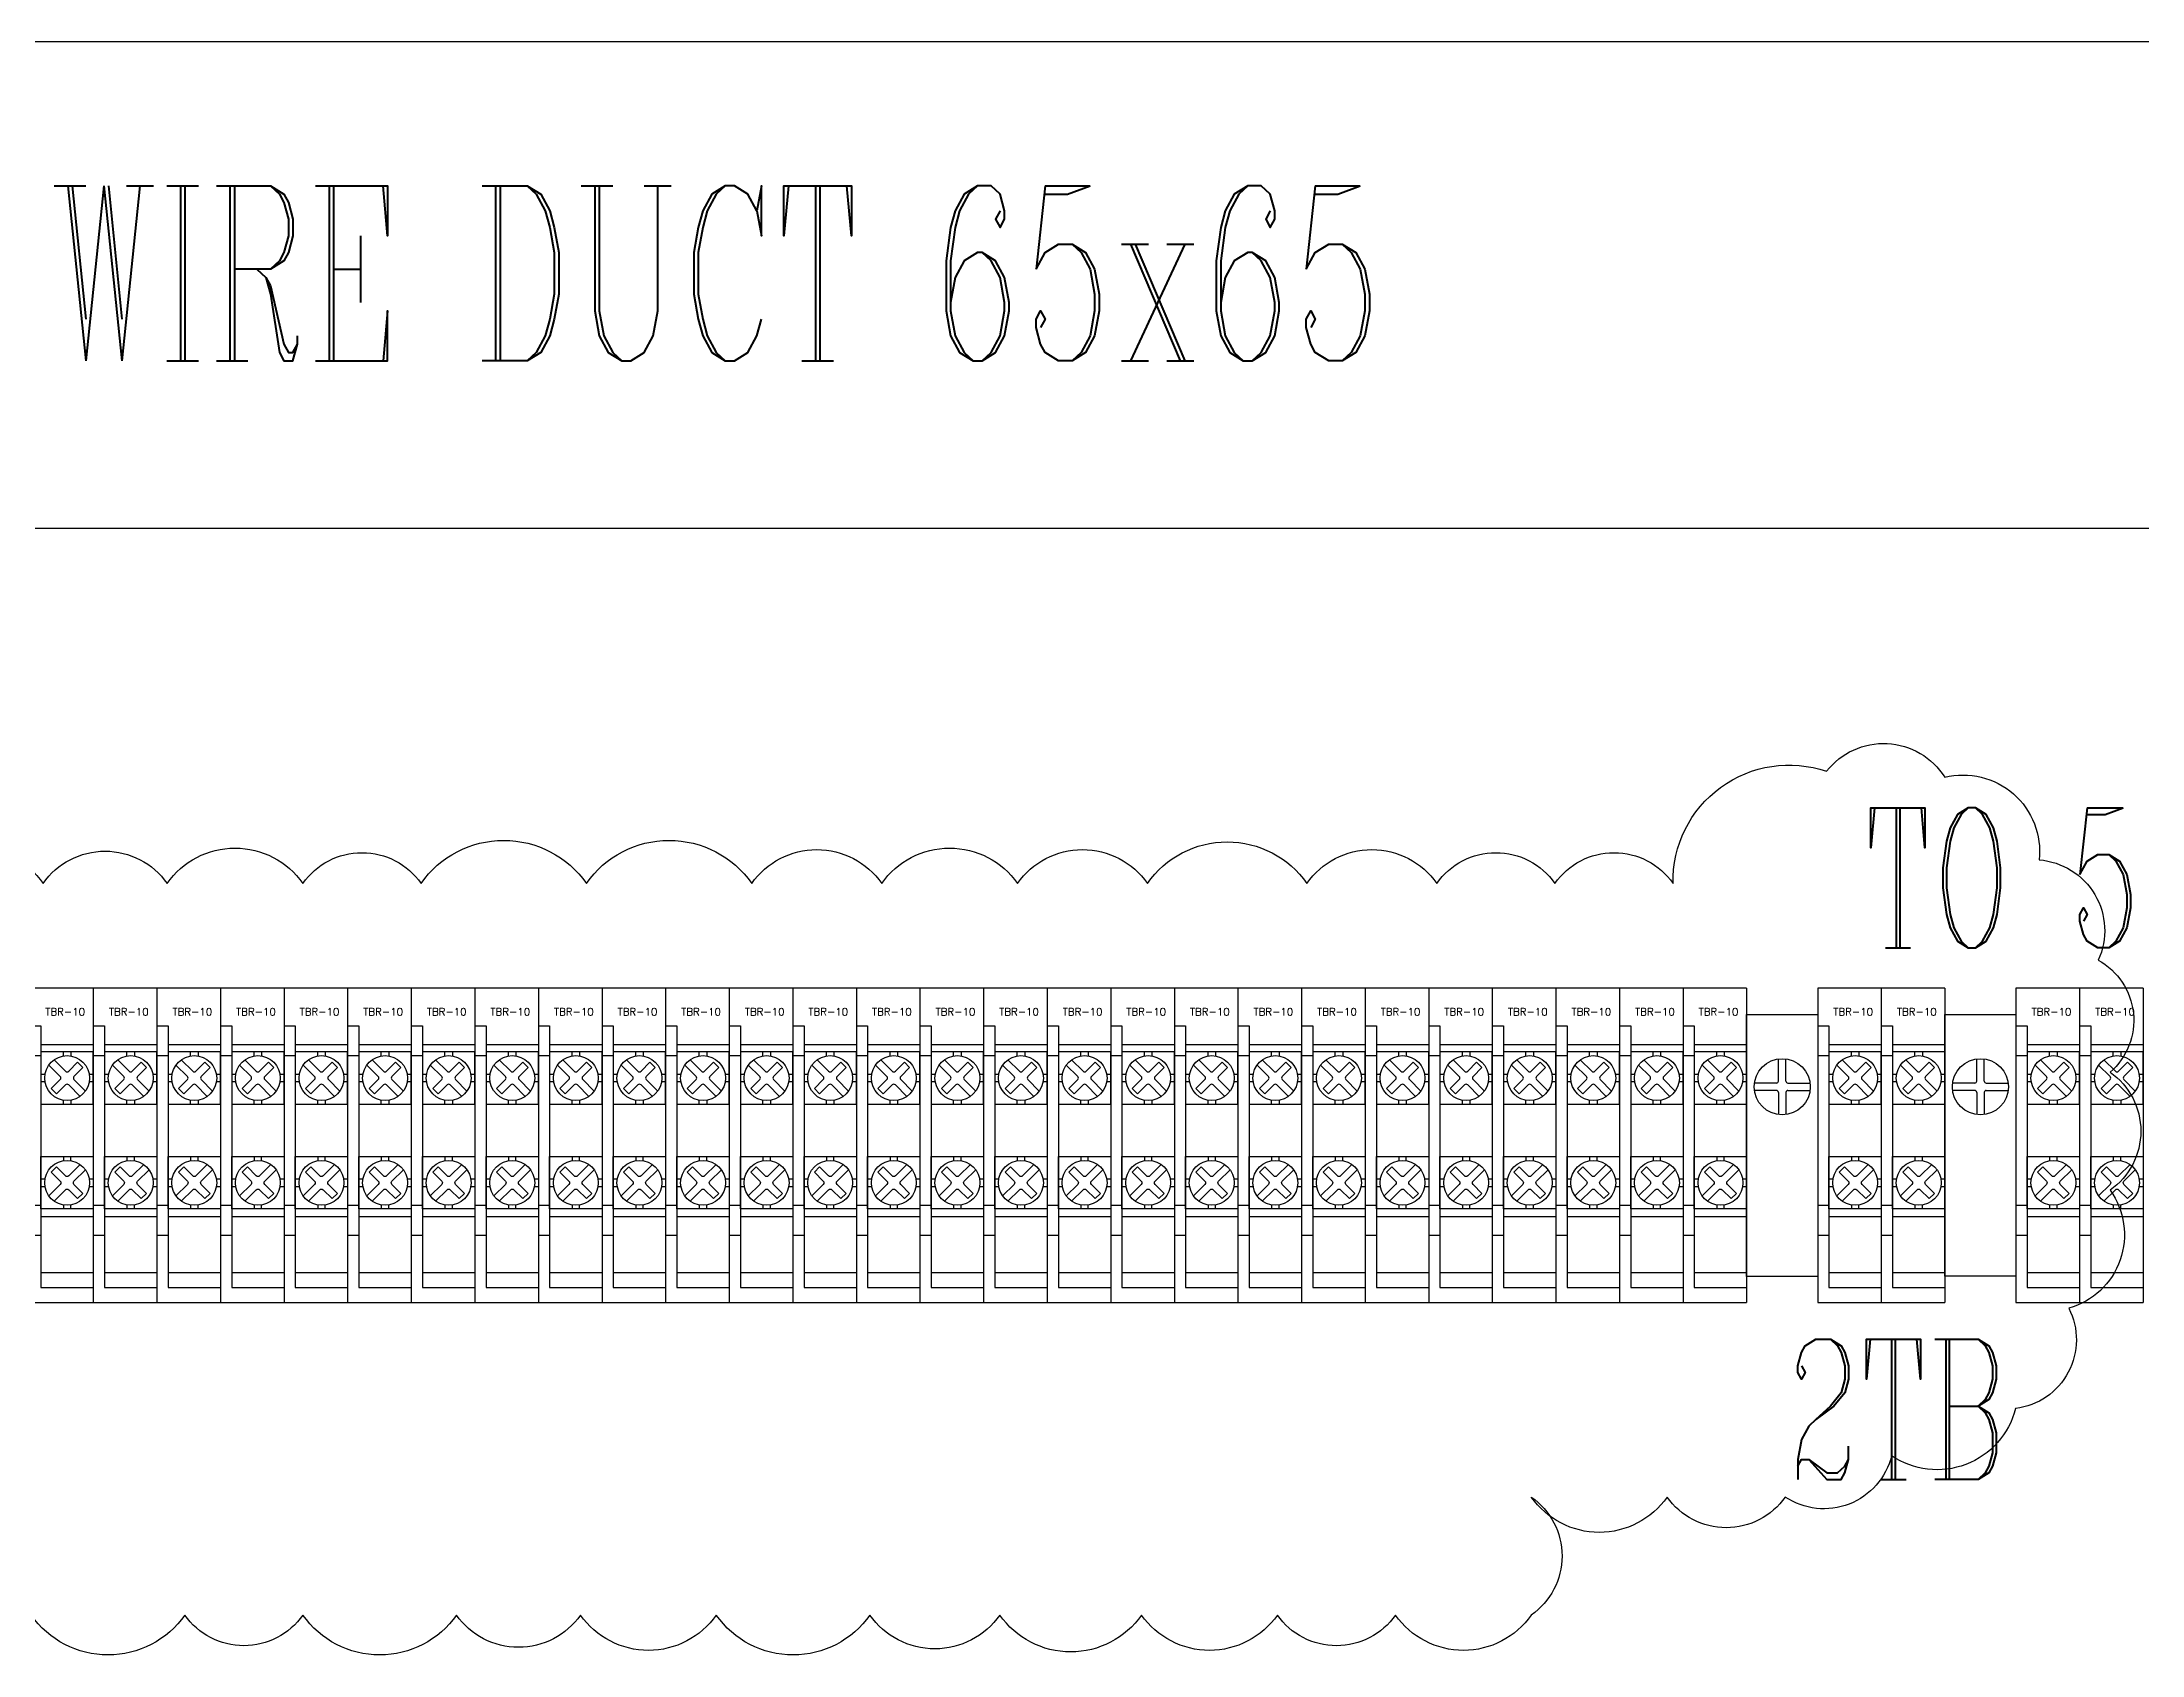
# Model space of a CAD drawing. Header units: millimetres. Extents: x 21506 to 58194, y 6783 to 13041.
# Drawn here: x 23881.6 to 24162.3, y 10940.9 to 11156.5 of the extents above; entities that cross this region are included whole.
import ezdxf
from ezdxf.enums import TextEntityAlignment as Align

# ---------------------------------------------------------------- set-up
doc = ezdxf.new("R2010")
doc.units = ezdxf.units.MM
doc.layers.add('TEXT', color=11, linetype='Continuous')
doc.styles.add('CHINA', font='ROMANC.SHX', dxfattribs={"width": 0.8, "bigfont": 'stsl.shx'})
doc.styles.add('文字-水平', font='txt.shx', dxfattribs={"bigfont": 'ccad.shx'})

# ---------------------------------------------------------------- blocks, each defined once
blk = doc.blocks.new('MLIBTB4A')
for p, q in [((8.5, 21), (0, 21)), ((0, 21), (0, -21)), ((8.5, 21), (8.5, -21)), ((0, 16), (1.5, 16)), ((1.5, 16), (1.5, -19)), ((0, 12), (1.5, 12)), ((1.5, 13.5), (8.5, 13.5)), ((0, -8), (1.5, -8)), ((1.5, -9.5), (8.5, -9.5)), ((0, -12), (1.5, -12)), ((1.5, -17), (8.5, -17)), ((1.5, -19), (8.5, -19)), ((8.5, -19), (8.5, -21)), ((0, -21), (8.5, -21))]:
    blk.add_line(p, q)
for points in [[(1.5, 5.5), (8.5, 5.5), (8.5, 12.5), (1.5, 12.5)], [(1.5, -1.5), (8.5, -1.5), (8.5, -8.5), (1.5, -8.5)]]:
    blk.add_lwpolyline(points, close=True)
for points in [[(3.26, 11.45), (4.79, 9.92, 0.414214), (5.21, 9.92), (6.41, 11.12), (7.12, 10.41), (5.92, 9.21, 0.414214), (5.92, 8.79), (7.45, 7.26)], [(6.74, 6.55), (5.21, 8.08, 0.414214), (4.79, 8.08), (3.59, 6.88), (2.88, 7.59), (4.08, 8.79, 0.414214), (4.08, 9.21), (2.55, 10.74)], [(6.74, -2.55), (5.21, -4.08, -0.414214), (4.79, -4.08), (3.59, -2.88), (2.88, -3.59), (4.08, -4.79, -0.414214), (4.08, -5.21), (2.55, -6.74)], [(3.26, -7.45), (4.79, -5.92, -0.414214), (5.21, -5.92), (6.41, -7.12), (7.12, -6.41), (5.92, -5.21, -0.414214), (5.92, -4.79), (7.45, -3.26)]]:
    blk.add_lwpolyline(points, format="xyb")
for points in [[(4.5, 11.96), (4.5, 12.5)], [(5.5, 12.5), (5.5, 11.96)], [(1.5, 9.5), (2.04, 9.5)], [(2.04, 8.5), (1.5, 8.5)], [(7.96, 9.5), (8.5, 9.5)], [(8.5, 8.5), (7.96, 8.5)], [(4.5, 5.5), (4.5, 6.04)], [(5.5, 6.04), (5.5, 5.5)], [(4.5, -1.5), (4.5, -2.04)], [(5.5, -2.04), (5.5, -1.5)], [(2.04, -4.5), (1.5, -4.5)], [(1.5, -5.5), (2.04, -5.5)], [(8.5, -4.5), (7.96, -4.5)], [(7.96, -5.5), (8.5, -5.5)], [(4.5, -7.96), (4.5, -8.5)], [(5.5, -8.5), (5.5, -7.96)]]:
    blk.add_lwpolyline(points)
for centre in [(5, 9), (5, -5)]:
    blk.add_circle(centre, 3)
at = {"style": '文字-水平'}
blk.add_text('TBR-10', height=1, dxfattribs=at).set_placement((2.08, 17.36))
blk = doc.blocks.new('MLIBTB1C')
at = {"color": 1}
for p, q in [((4.25, 8.59), (4.25, 11.55)), ((4.25, 8.59), (4.25, 11.55)), ((5.25, 8.59), (5.25, 11.55)), ((5.25, 8.59), (5.25, 11.55)), ((4, 8.34), (1.03, 8.34)), ((4, 8.34), (1.03, 8.34)), ((4, 7.34), (1.03, 7.34)), ((4, 7.34), (1.03, 7.34)), ((4.25, 7.09), (4.25, 4.12)), ((4.25, 7.09), (4.25, 4.12)), ((5.25, 7.09), (5.25, 4.12)), ((5.25, 7.09), (5.25, 4.12)), ((5.5, 8.34), (8.47, 8.34)), ((5.5, 8.34), (8.47, 8.34)), ((5.5, 7.34), (8.47, 7.34)), ((5.5, 7.34), (8.47, 7.34))]:
    blk.add_line(p, q, dxfattribs=at)
blk.add_lwpolyline([(9.5, 17.5), (9.5, -17.5), (0, -17.5), (0, 17.5)], close=True, dxfattribs=at)
blk.add_lwpolyline([(9.5, 17.5), (9.5, -17.5), (0, -17.5), (0, 17.5)], close=True, dxfattribs=at)
blk.add_circle((4.75, 7.84), 3.75, dxfattribs=at)
blk.add_circle((4.75, 7.84), 3.75, dxfattribs=at)
for centre, start, end in [((4, 8.59), 270, 0), ((4, 8.59), 270, 0), ((5.5, 8.59), 180, 270), ((5.5, 8.59), 180, 270), ((4, 7.09), 0, 90), ((4, 7.09), 0, 90), ((5.5, 7.09), 90, 180), ((5.5, 7.09), 90, 180)]:
    blk.add_arc(centre, 0.25, start, end, dxfattribs=at)

msp = doc.modelspace()

# ---------------------------------------------------------------- linework, layer by layer
at = {"color": 4}
msp.add_lwpolyline([(23680.131, 11091.48), (24315.131, 11091.48), (24315.131, 11156.48), (23680.131, 11156.48)], close=True, dxfattribs=at)
at = {"color": 1}
msp.add_lwpolyline([(23863.585, 11044, -0.5205671), (23881.741, 11044, -0.5205671), (23898.319, 11044, -0.5205671), (23916.475, 11044, -0.5205671), (23932.263, 11044, -0.5205671), (23954.367, 11044, -0.5205671), (23976.47, 11044, -0.5205671), (23993.837, 11044, -0.5205671), (24011.993, 11044, -0.5205671), (24029.36, 11044, -0.5205671), (24050.674, 11044, -0.5205671), (24068.041, 11044, -0.5205671), (24083.829, 11044, -0.5205671), (24099.618, 11044, -0.5205671), (24120.142, 11058.985, -0.5205671), (24135.93, 11058.196, -0.5205671), (24148.561, 11047.154, -0.5205671), (24156.455, 11033.747, -0.5205671), (24158.034, 11018.762, -0.5205671), (24158.034, 11002.988, -0.5205671), (24152.508, 10987.215, -0.5205671), (24145.403, 10973.807, -0.5205671), (24128.826, 10967.498, -0.5205671), (24114.616, 10961.977, -0.5205671), (24098.828, 10961.977, -0.5205671), (24080.672, 10961.977, -0.5205671), (24080.672, 10946.203, -0.5205671), (24062.515, 10946.203, -0.5205671), (24046.727, 10946.203, -0.5205671), (24028.571, 10946.203, -0.5205671), (24009.625, 10946.203, -0.5205671), (23992.258, 10946.203, -0.5205671), (23971.733, 10946.203, -0.5205671), (23953.577, 10946.203, -0.5205671), (23937, 10946.203, -0.5205671), (23916.475, 10946.203, -0.5205671), (23900.687, 10946.203, -0.5205671), (23880.162, 10946.203, -0.5205671)], format="xyb", dxfattribs=at)

# ---------------------------------------------------------------- block references
for name, p in [('MLIBTB4A', (23879.956, 11008.98)), ('MLIBTB4A', (23888.456, 11008.98)), ('MLIBTB4A', (23896.956, 11008.98)), ('MLIBTB4A', (23905.456, 11008.98)), ('MLIBTB4A', (23913.956, 11008.98)), ('MLIBTB4A', (23922.456, 11008.98)), ('MLIBTB4A', (23930.956, 11008.98)), ('MLIBTB4A', (23939.456, 11008.98)), ('MLIBTB4A', (23947.956, 11008.98)), ('MLIBTB4A', (23956.456, 11008.98)), ('MLIBTB4A', (23964.956, 11008.98)), ('MLIBTB4A', (23973.456, 11008.98)), ('MLIBTB4A', (23981.956, 11008.98)), ('MLIBTB4A', (23990.456, 11008.98)), ('MLIBTB4A', (23998.956, 11008.98)), ('MLIBTB4A', (24007.456, 11008.98)), ('MLIBTB4A', (24015.956, 11008.98)), ('MLIBTB4A', (24024.456, 11008.98)), ('MLIBTB4A', (24032.956, 11008.98)), ('MLIBTB4A', (24041.456, 11008.98)), ('MLIBTB4A', (24049.956, 11008.98)), ('MLIBTB4A', (24058.456, 11008.98)), ('MLIBTB4A', (24066.956, 11008.98)), ('MLIBTB4A', (24075.456, 11008.98)), ('MLIBTB4A', (24083.956, 11008.98)), ('MLIBTB4A', (24092.456, 11008.98)), ('MLIBTB4A', (24100.956, 11008.98)), ('MLIBTB4A', (24118.956, 11008.98)), ('MLIBTB4A', (24127.456, 11008.98)), ('MLIBTB4A', (24145.456, 11008.98)), ('MLIBTB4A', (24153.956, 11008.98)), ('MLIBTB1C', (24109.456, 11008.976)), ('MLIBTB1C', (24135.956, 11008.98))]:
    msp.add_blockref(name, p)

# ---------------------------------------------------------------- texts
at = {"layer": 'TEXT', "color": 4, "style": 'CHINA', "width": 0.6}
msp.add_text('WIRE DUCT 65x65', height=23.41011, dxfattribs=at).set_placement((23971.733, 11113.861), align=Align.CENTER)
at = {"layer": 'TEXT', "style": 'CHINA', "width": 0.6}
for s, height, p in [('TO 534-1DB61', 18.72809, (24184.579, 11044.761)), ('2TB', 18.7281, (24129.556, 10973.695))]:
    msp.add_text(s, height=height, dxfattribs=at).set_placement(p, align=Align.MIDDLE)

doc.saveas('drawing.dxf')
